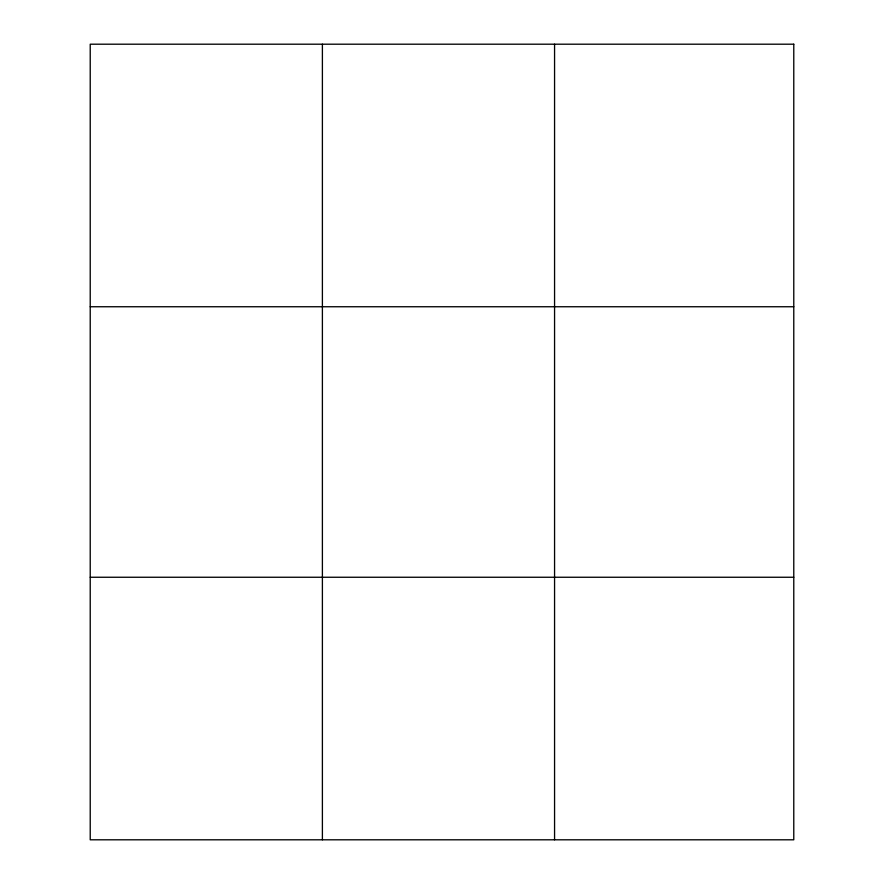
<?xml version="1.0" encoding="UTF-8"?>
<svg xmlns="http://www.w3.org/2000/svg" width="884" height="884" viewBox="0 0 884 884"><rect width="100%" height="100%" fill="white"/><g stroke="black" fill="none" stroke-linecap="round" stroke-linejoin="round"><path stroke-width="1.33" d="M322.395 44.2L322.395 839.8M554.566 44.2L554.566 839.8M90.223 306.748L793.777 306.748M90.223 577.252L793.777 577.252M793.777 44.2L793.777 839.8L90.223 839.8L90.223 44.2L793.777 44.2"/></g></svg>
